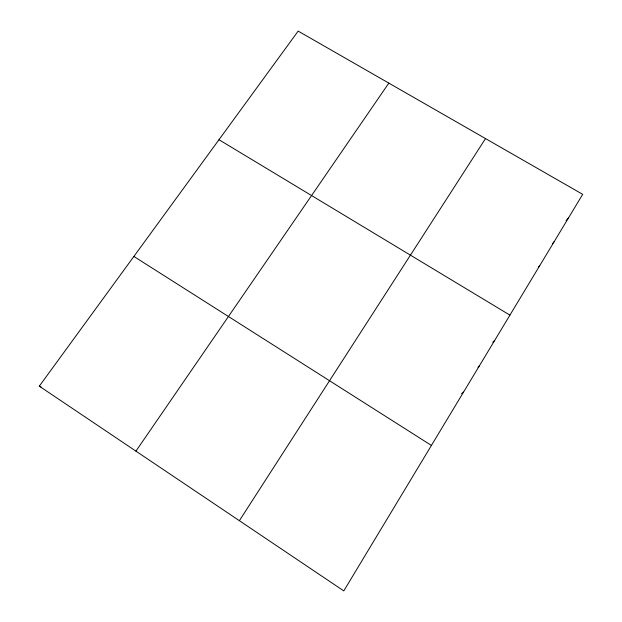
<?xml version="1.0" encoding="UTF-8"?>
<svg xmlns="http://www.w3.org/2000/svg" width="622" height="622" viewBox="0 0 622 622"><rect width="100%" height="100%" fill="white"/><g stroke="black" fill="none" stroke-linecap="round" stroke-linejoin="round"><path stroke-width="0.93" d="M239.377 520.684L485.518 138.582M135.93 451.129L388.836 83.115M39.31 386.161L298.171 31.1L582.69 194.336L343.787 590.9L39.31 386.161L40.99 386.923M566.098 220.678L568.562 217.778M552.336 243.738L554.225 241.577M538.388 267.165L539.678 265.726M492.803 342.24L494.7 340.397M477.953 367.221L479.243 366.047M461.571 393.742L463.546 392.101M218.983 139.725L509.916 315.129M133.885 256.443L431.419 445.438"/></g></svg>
